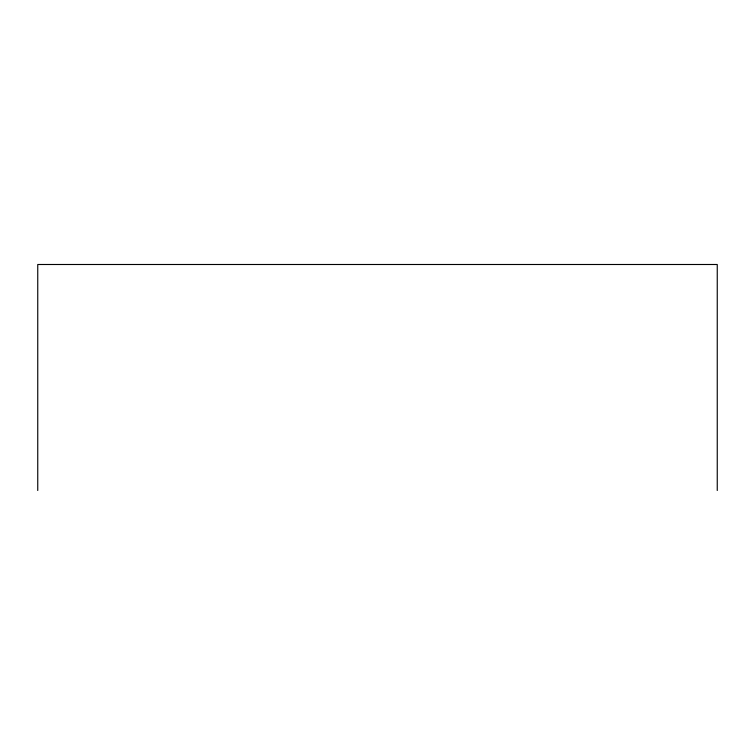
<?xml version="1.0" encoding="UTF-8"?>
<svg xmlns="http://www.w3.org/2000/svg" width="755" height="755" viewBox="0 0 755 755"><rect width="100%" height="100%" fill="white"/><g stroke="black" fill="none" stroke-linecap="round" stroke-linejoin="round"><path stroke-width="1.13" d="M717.25 490.505L717.25 264.495L37.75 264.495L37.75 490.505"/></g></svg>
